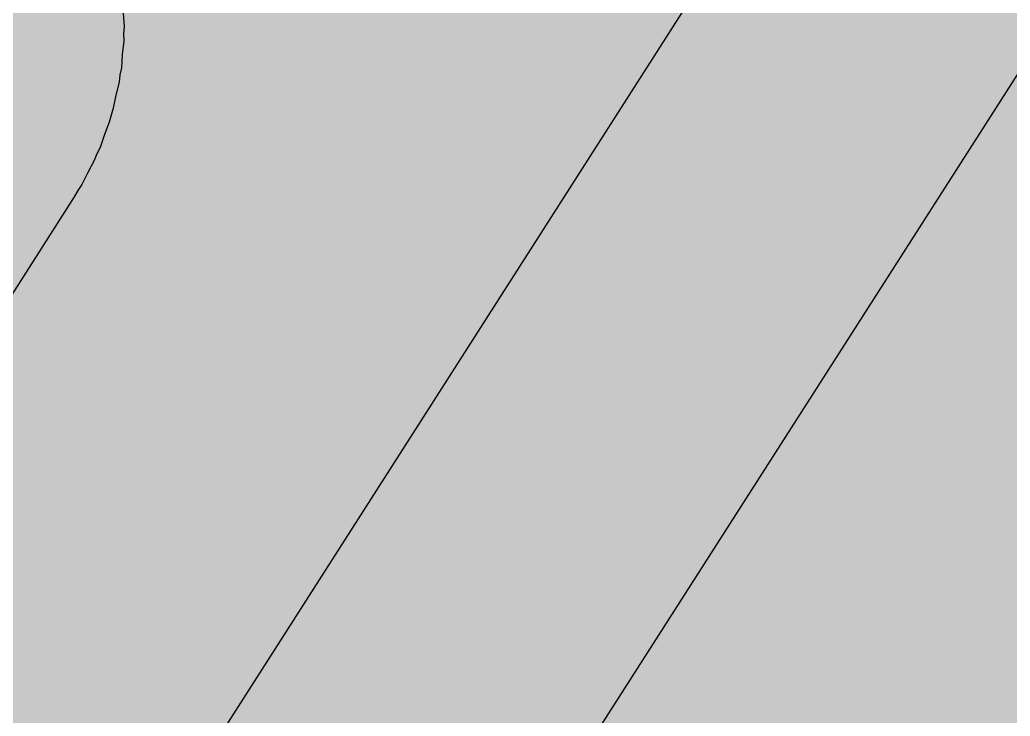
# Model space of a CAD drawing. Header units: inches. Extents: x -0.1 to 94.8, y -0.8 to 67.1.
# Drawn here: x 16.6682 to 16.9879, y 58.3525 to 58.5772 of the extents above; entities that cross this region are included whole.
import ezdxf

# ---------------------------------------------------------------- set-up
doc = ezdxf.new("R2010")
doc.units = ezdxf.units.IN
for name, color, linetype in [('Board Layer Stack Bottom Solder', 6, 'Continuous'), ('Bottom Layer', 5, 'Continuous'), ('Bottom Paste', 16, 'Continuous')]:
    doc.layers.add(name, color=color, linetype=linetype)

# ---------------------------------------------------------------- blocks, each defined once
blk = doc.blocks.new('0805SB_B_25')
at = {"layer": 'Board Layer Stack Bottom Solder'}
for points in [[(-0.01329, -1.35095), (-0.02635, -1.34835), (-0.03896, -1.34407), (-0.05091, -1.33818), (-0.06198, -1.33078), (-0.072, -1.322), (-0.08078, -1.31198), (-0.08818, -1.30091), (-0.09407, -1.28896), (-0.09835, -1.27635), (-0.10095, -1.26329), (-0.10182, -1.25), (-0.10182, 0), (-0.10095, 0.01329), (-0.09835, 0.02635), (-0.09407, 0.03896), (-0.08818, 0.05091), (-0.08078, 0.06198), (-0.072, 0.072), (-0.06198, 0.08078), (-0.05091, 0.08818), (-0.03896, 0.09407), (-0.02635, 0.09835), (-0.01329, 0.10095), (0, 0.10182), (0.6, 0.10182), (0.60431, 0.10154), (0.60866, 0.10145), (0.61098, 0.1011), (0.61329, 0.10095), (0.61752, 0.1001), (0.62183, 0.09945), (0.62407, 0.0988), (0.62635, 0.09835), (0.63047, 0.09695), (0.63462, 0.09575), (0.63674, 0.09482), (0.63896, 0.09407), (0.64287, 0.09214), (0.64682, 0.09041), (0.64882, 0.0892), (0.65091, 0.08818), (0.65449, 0.08579), (0.65823, 0.08353), (0.66006, 0.08206), (0.66198, 0.08078), (0.66523, 0.07793), (0.66863, 0.07521), (0.67025, 0.07353), (0.672, 0.072), (0.67484, 0.06875), (0.67786, 0.06561), (0.67925, 0.06373), (0.68078, 0.06198), (0.68317, 0.05839), (0.68576, 0.05489), (1.08576, -0.57011), (1.088, -0.57417), (1.09041, -0.57817), (1.09122, -0.58001), (1.09219, -0.58178), (1.09388, -0.58611), (1.09575, -0.59037), (1.09631, -0.59232), (1.09704, -0.59418), (1.09815, -0.59868), (1.09945, -0.60317), (1.09975, -0.60515), (1.10024, -0.60711), (1.10075, -0.61173), (1.10145, -0.61634), (1.10149, -0.61836), (1.10171, -0.62035), (1.10162, -0.62498), (1.10171, -0.62965), (1.10149, -0.63166), (1.10145, -0.63366), (1.10076, -0.63823), (1.10024, -0.64289), (1.09975, -0.64485), (1.09945, -0.64683), (1.09816, -0.65128), (1.09704, -0.65582), (1.09631, -0.6577), (1.09575, -0.65962), (1.0939, -0.66386), (1.09219, -0.66822), (1.09121, -0.67), (1.09041, -0.67182), (1.08801, -0.6758), (1.08576, -0.67988), (0.68576, -1.30489), (0.68318, -1.30839), (0.68078, -1.31198), (0.67924, -1.31374), (0.67786, -1.31561), (0.67486, -1.31873), (0.672, -1.322), (0.67025, -1.32353), (0.66863, -1.32521), (0.66524, -1.32792), (0.66198, -1.33078), (0.66005, -1.33207), (0.65823, -1.33353), (0.65451, -1.33577), (0.65091, -1.33818), (0.64882, -1.33921), (0.64682, -1.34041), (0.64287, -1.34214), (0.63896, -1.34407), (0.63674, -1.34482), (0.63462, -1.34575), (0.63046, -1.34695), (0.62635, -1.34835), (0.62408, -1.3488), (0.62183, -1.34945), (0.61754, -1.3501), (0.61329, -1.35095), (0.61095, -1.3511), (0.60866, -1.35145), (0.60435, -1.35153), (0.6, -1.35182), (0, -1.35182)], [(-0.1, -1.35), (2.1, -1.35), (2.1, 0.1), (-0.1, 0.1)], [(0.99767, -1.35167), (0.99535, -1.35171), (0.99103, -1.35123), (0.98671, -1.35095), (0.98444, -1.3505), (0.98211, -1.35024), (0.97788, -1.34919), (0.97365, -1.34835), (0.97144, -1.3476), (0.96918, -1.34704), (0.96516, -1.34547), (0.96104, -1.34407), (0.95895, -1.34304), (0.95678, -1.34219), (0.95297, -1.34009), (0.94909, -1.33818), (0.94716, -1.33688), (0.94512, -1.33576), (0.94163, -1.33319), (0.93802, -1.33078), (0.93626, -1.32924), (0.93439, -1.32786), (0.93127, -1.32486), (0.928, -1.322), (0.92647, -1.32025), (0.92479, -1.31863), (0.92208, -1.31524), (0.91922, -1.31198), (0.91793, -1.31005), (0.91648, -1.30823), (0.91423, -1.30451), (0.91182, -1.30091), (0.91079, -1.29882), (0.90959, -1.29682), (0.90786, -1.29287), (0.90593, -1.28896), (0.90518, -1.28674), (0.90425, -1.28462), (0.90305, -1.28046), (0.90165, -1.27635), (0.9012, -1.27408), (0.90055, -1.27183), (0.8999, -1.26754), (0.89905, -1.26329), (0.8989, -1.26096), (0.89855, -1.25866), (0.89847, -1.25435), (0.89818, -1.25), (0.89833, -1.24767), (0.89829, -1.24535), (0.89877, -1.24103), (0.89905, -1.23671), (0.89951, -1.23444), (0.89976, -1.23211), (0.90081, -1.22788), (0.90165, -1.22365), (0.9024, -1.22144), (0.90296, -1.21918), (0.90453, -1.21516), (0.90593, -1.21104), (0.90696, -1.20895), (0.90781, -1.20678), (0.90991, -1.20297), (0.91182, -1.19909), (0.91312, -1.19716), (0.91424, -1.19512), (1.27912, -0.625), (0.91424, -0.05488), (0.91312, -0.05284), (0.91182, -0.05091), (0.90991, -0.04703), (0.90781, -0.04322), (0.90696, -0.04105), (0.90593, -0.03896), (0.90453, -0.03484), (0.90296, -0.03082), (0.9024, -0.02856), (0.90165, -0.02635), (0.90081, -0.02212), (0.89976, -0.01789), (0.89951, -0.01556), (0.89905, -0.01329), (0.89877, -0.00897), (0.89829, -0.00465), (0.89833, -0.00233), (0.89818, 0), (0.89847, 0.00435), (0.89855, 0.00866), (0.8989, 0.01096), (0.89905, 0.01329), (0.8999, 0.01754), (0.90055, 0.02183), (0.9012, 0.02408), (0.90165, 0.02635), (0.90305, 0.03046), (0.90425, 0.03462), (0.90518, 0.03674), (0.90593, 0.03896), (0.90786, 0.04287), (0.90959, 0.04682), (0.91079, 0.04882), (0.91182, 0.05091), (0.91423, 0.05451), (0.91648, 0.05823), (0.91793, 0.06005), (0.91922, 0.06198), (0.92208, 0.06524), (0.92479, 0.06863), (0.92647, 0.07025), (0.928, 0.072), (0.93127, 0.07486), (0.93439, 0.07786), (0.93626, 0.07924), (0.93802, 0.08078), (0.94163, 0.08319), (0.94512, 0.08576), (0.94716, 0.08688), (0.94909, 0.08818), (0.95297, 0.09009), (0.95678, 0.09219), (0.95895, 0.09304), (0.96104, 0.09407), (0.96516, 0.09547), (0.96918, 0.09704), (0.97144, 0.0976), (0.97365, 0.09835), (0.97788, 0.09919), (0.98211, 0.10024), (0.98444, 0.1005), (0.98671, 0.10095), (0.99103, 0.10123), (0.99535, 0.10171), (0.99767, 0.10167), (1, 0.10182), (2, 0.10182), (2.01329, 0.10095), (2.02635, 0.09835), (2.03896, 0.09407), (2.05091, 0.08818), (2.06198, 0.08078), (2.07199, 0.072), (2.08078, 0.06198), (2.08817, 0.05091), (2.09407, 0.03896), (2.09835, 0.02635), (2.10095, 0.01329), (2.10182, 0), (2.10182, -1.25), (2.10095, -1.26329), (2.09835, -1.27635), (2.09407, -1.28896), (2.08817, -1.30091), (2.08078, -1.31198), (2.07199, -1.322), (2.06198, -1.33078), (2.05091, -1.33818), (2.03896, -1.34407), (2.02635, -1.34835), (2.01329, -1.35095), (2, -1.35182), (1, -1.35182)]]:
    blk.add_hatch(color=6, dxfattribs=at).paths.add_polyline_path(points)
at = {"layer": 'Bottom Layer'}
blk.add_hatch(color=5, dxfattribs=at).paths.add_polyline_path([(0.6, -1.25), (1, -0.625), (0.6, 0), (0, 0), (0, -1.25)])
at = {"layer": 'Bottom Paste'}
blk.add_hatch(color=16, dxfattribs=at).paths.add_polyline_path([(0.6, -1.25), (1, -0.625), (0.6, 0), (0, 0), (0, -1.25)])
at = {"layer": 'Board Layer Stack Bottom Solder'}
for p, q in [((0.91424, -1.19512), (1.27912, -0.625)), ((1.08576, -0.67988), (0.68576, -1.30489)), ((0.91312, -1.19716), (0.91424, -1.19512)), ((0.91182, -1.19909), (0.91312, -1.19716)), ((0.90991, -1.20297), (0.91182, -1.19909)), ((0.90781, -1.20678), (0.90991, -1.20297)), ((0.90696, -1.20895), (0.90781, -1.20678)), ((0.90453, -1.21516), (0.90593, -1.21104)), ((0.90593, -1.21104), (0.90696, -1.20895)), ((0.90296, -1.21918), (0.90453, -1.21516)), ((0.9024, -1.22144), (0.90296, -1.21918)), ((0.90081, -1.22788), (0.90165, -1.22365)), ((0.90165, -1.22365), (0.9024, -1.22144)), ((0.89976, -1.23211), (0.90081, -1.22788)), ((0.89951, -1.23444), (0.89976, -1.23211)), ((0.89877, -1.24103), (0.89905, -1.23671)), ((0.89905, -1.23671), (0.89951, -1.23444)), ((0.89829, -1.24535), (0.89877, -1.24103)), ((0.89833, -1.24767), (0.89829, -1.24535)), ((0.89818, -1.25), (0.89833, -1.24767)), ((0.89847, -1.25435), (0.89818, -1.25))]:
    blk.add_line(p, q, dxfattribs=at)
at = {"layer": 'Bottom Layer'}
blk.add_line((0.6, -1.25), (1, -0.625), dxfattribs=at)
at = {"layer": 'Bottom Paste'}
blk.add_line((0.6, -1.25), (1, -0.625), dxfattribs=at)

msp = doc.modelspace()

# ---------------------------------------------------------------- block references
at = {"rotation": 180}
msp.add_blockref('0805SB_B_25', (17.6, 57.325), dxfattribs=at)

doc.saveas('drawing.dxf')
